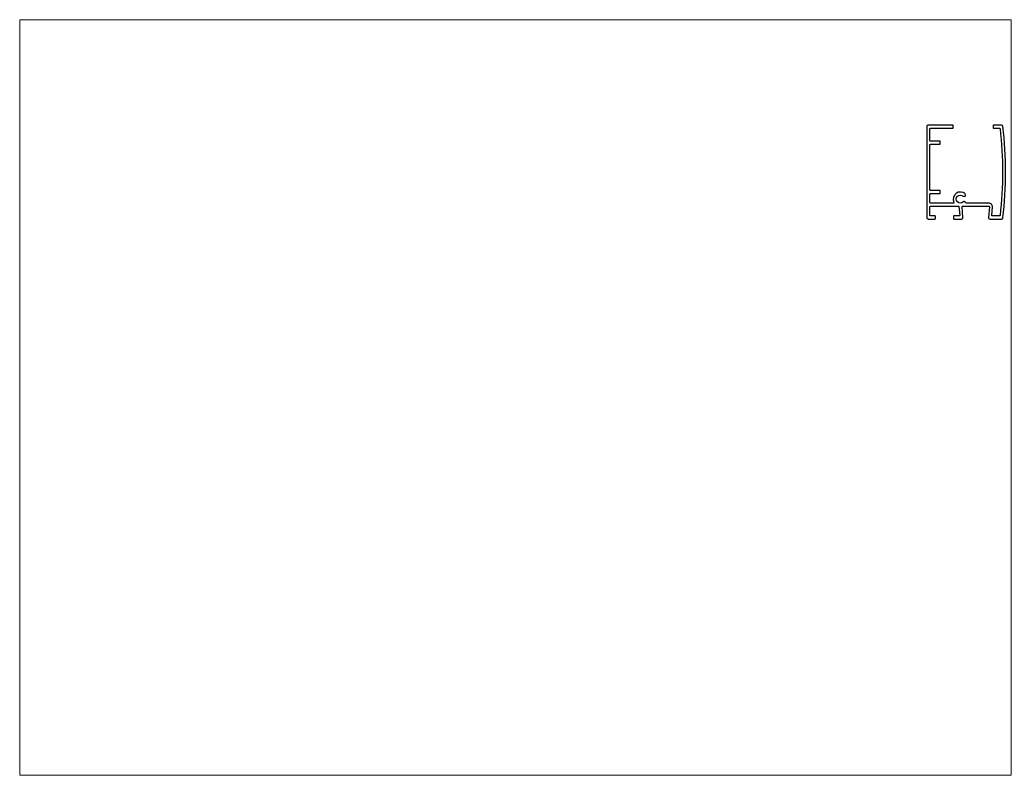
# Paper-space layout 'Layout1' of a CAD drawing. Extents: x 27 to 240, y 20 to 183.
# The model-space entities are those that its viewports show. They can reach past a viewport. Long polylines and large blocks are cut down to what shows.
import ezdxf

# ---------------------------------------------------------------- set-up
doc = ezdxf.new("R2010")
doc.units = 0
doc.header["$LTSCALE"] = 15
doc.layers.get('0').update_dxf_attribs({"linetype": 'CONTINUOUS'})

msp = doc.modelspace()

# ---------------------------------------------------------------- linework, layer by layer
at = {"linetype": 'CONTINUOUS', "flags": 128}
msp.add_lwpolyline([(355.78, 229.85, 0.414214), (355.58, 230.05), (351.98, 230.05, -0.414214), (351.78, 230.25), (351.78, 234.85, -0.414214), (351.98, 235.05), (360.63, 235.05, 0.414214), (360.83, 235.25), (360.83, 236.05, 0.414214), (360.63, 236.25), (351.08, 236.25, 0.414214), (350.58, 235.75), (350.58, 200.25, 0.414214), (351.08, 199.75), (353.71, 199.75, 0.414214), (353.91, 199.95), (353.91, 200.75, 0.414214), (353.71, 200.95), (351.98, 200.95, -0.414214), (351.78, 201.15), (351.78, 204.55, -0.414214), (351.98, 204.75), (362.85, 204.75, -0.388879), (363.05, 204.56), (363.35, 201.16, -0.440011), (363.15, 200.95), (361.11, 200.95, 0.414214), (360.91, 200.75), (360.91, 199.95, 0.414214), (361.11, 199.75), (364.13, 199.75, 0.440011), (364.63, 200.29), (364.26, 204.53, -0.440011), (364.46, 204.75), (374.7, 204.75, -0.440011), (374.9, 204.53), (374.53, 200.29, 0.440011), (375.02, 199.75), (379.64, 199.75, 0.378587), (380.13, 200.19, 0.061652), (380.13, 235.81, 0.378587), (379.64, 236.25), (376.53, 236.25, 0.414214), (376.33, 236.05), (376.33, 235.25, 0.414214), (376.53, 235.05), (378.84, 235.05, -0.380171), (379.04, 234.87, -0.058873), (379.04, 201.12, -0.380171), (378.84, 200.95), (376.01, 200.95, -0.440011), (375.81, 201.16), (376.09, 204.43, 0.440011), (374.7, 205.95), (365.84, 205.95, -0.341311), (365.65, 206.1, 0.572571), (364.65, 206.38, -2.344201), (364.65, 208.62, 1), (365.48, 209.48, 0.846783), (361.13, 206.24, -0.561369), (360.96, 205.95), (351.98, 205.95, -0.414214), (351.78, 206.15), (351.78, 209.45, -0.414214), (351.98, 209.65), (355.58, 209.65, 0.414214), (355.78, 209.85), (355.78, 210.65, 0.414214), (355.58, 210.85), (351.98, 210.85, -0.414214), (351.78, 211.05), (351.78, 228.65, -0.414214), (351.98, 228.85), (355.58, 228.85, 0.414214), (355.78, 229.05)], format="xyb", close=True, dxfattribs=at)

psp = doc.layouts.get("Layout1")

# ---------------------------------------------------------------- viewports
at = {"layer": '0', "color": 0, "linetype": 'BYBLOCK', "ltscale": 0.05}
psp.add_viewport(center=(133.35, 101.6), size=(213.36, 162.56), view_center_point=(190.51, 130.3), view_height=293.8955, dxfattribs=at)

doc.saveas('drawing.dxf')
